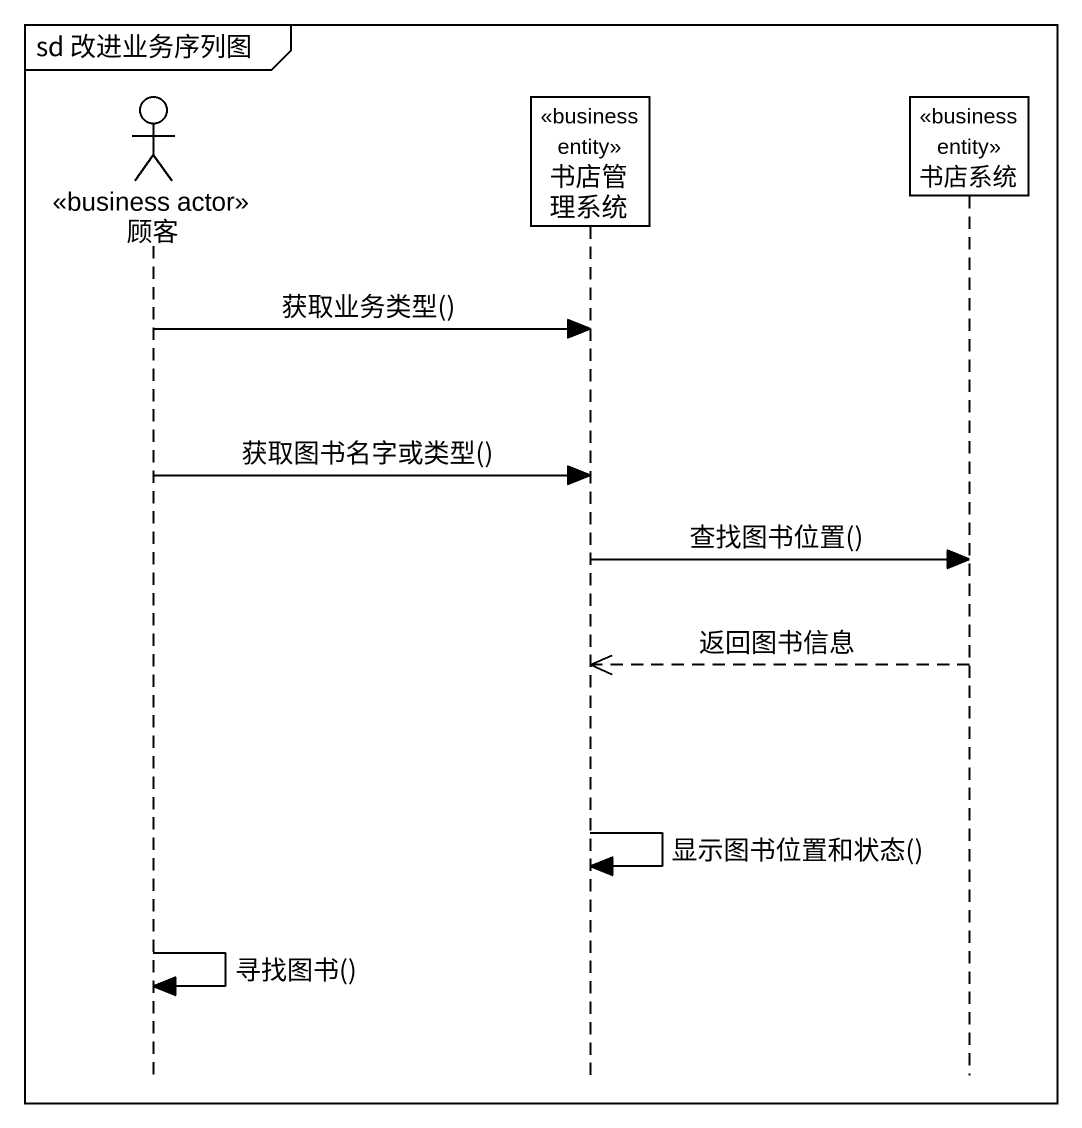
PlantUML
@startuml
mainframe sd 改进业务序列图
hide footbox
actor 顾客 <<business actor>>
participant 书店管理系统 <<business entity>>
participant 书店系统 <<business entity>>

顾客 -> 书店管理系统 : 获取业务类型()
顾客 -> 书店管理系统 : 获取图书名字或类型()
书店管理系统 -> 书店系统 : 查找图书位置()
书店系统 -->> 书店管理系统 : 返回图书信息
书店管理系统 -> 书店管理系统 : 显示图书位置和状态()
顾客 -> 顾客 : 寻找图书()
@enduml
